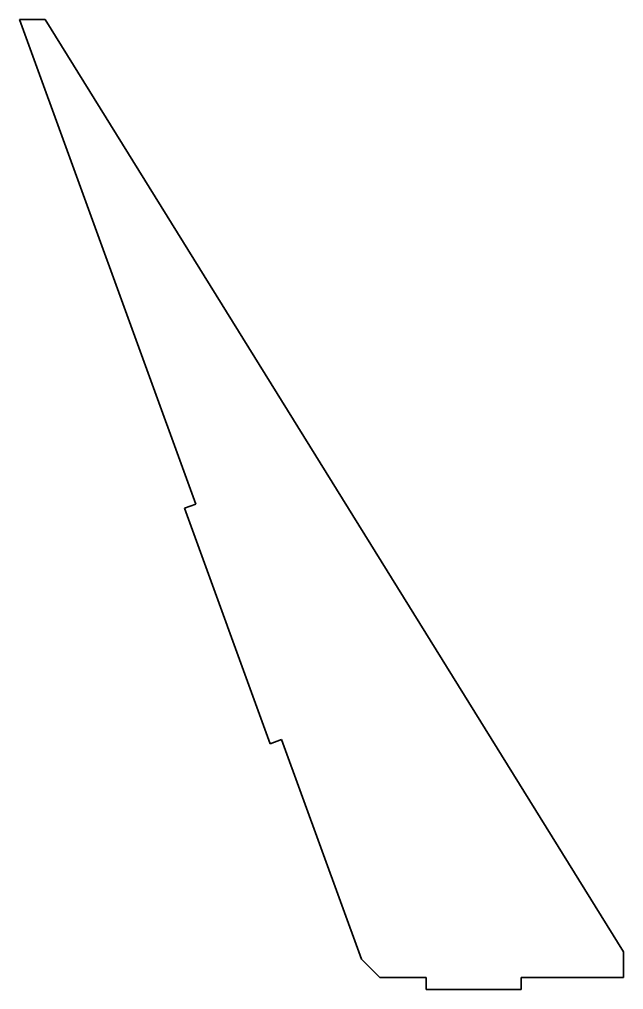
# Model space of a CAD drawing. Header units: millimetres. Extents: x 0 to 94, y 0 to 151.
import ezdxf

# ---------------------------------------------------------------- set-up
doc = ezdxf.new("R2010")
doc.units = ezdxf.units.MM
doc.layers.add('SIMUMAK Visible (ISO)', color=7, linetype='Continuous', lineweight=35)

# ---------------------------------------------------------------- blocks, each defined once
blk = doc.blocks.new('SIL-027-KRPP-01_Sheet_3_SIL-027-KRPP-01')
at = {"layer": 'SIMUMAK Visible (ISO)'}
for p, q in [((-19.54, 0.06), (-47, 75.5)), ((-47, 75.5), (-43, 75.5)), ((-43, 75.5), (47, -69.6)), ((-21.33, -0.59), (-19.54, 0.06)), ((-7.99, -37.24), (-21.33, -0.59)), ((-6.2, -36.59), (-7.99, -37.24)), ((6.24, -70.77), (-6.2, -36.59)), ((9.07, -73.6), (6.24, -70.77)), ((47, -69.6), (47, -73.6)), ((16.29, -73.6), (9.07, -73.6)), ((16.29, -75.5), (16.29, -73.6)), ((31.09, -73.6), (31.09, -75.5)), ((47, -73.6), (31.09, -73.6)), ((31.09, -75.5), (16.29, -75.5))]:
    blk.add_line(p, q, dxfattribs=at)

msp = doc.modelspace()

# ---------------------------------------------------------------- block references
msp.add_blockref('SIL-027-KRPP-01_Sheet_3_SIL-027-KRPP-01', (47, 75.5))

doc.saveas('drawing.dxf')
